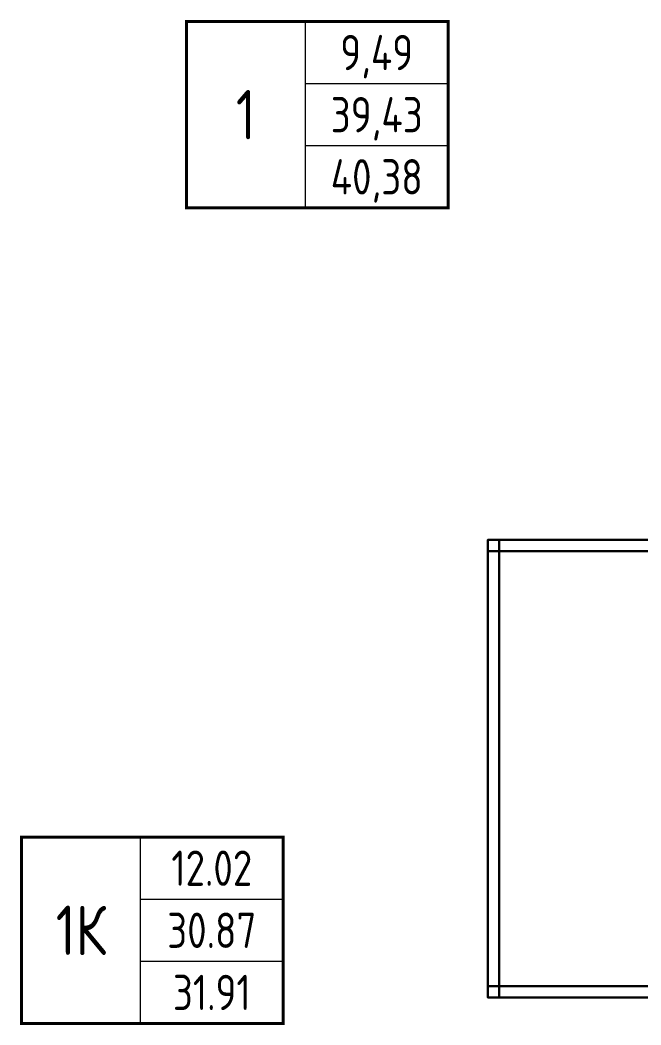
# Model space of a CAD drawing. Header units: millimetres. Extents: x 30661 to 55270, y 139046 to 181896.
# Drawn here: x 30661 to 35060, y 171801 to 178918 of the extents above; entities that cross this region are included whole.
import ezdxf
from ezdxf.enums import TextEntityAlignment as Align

# ---------------------------------------------------------------- set-up
doc = ezdxf.new("R2010")
doc.units = ezdxf.units.MM
doc.layers.add('АР - Перегородки 80', color=32, linetype='Continuous', lineweight=30)
doc.styles.add('ГОСТ 2.304', font='CS_Gost2304.shx')

# ---------------------------------------------------------------- blocks, each defined once
blk = doc.blocks.new('Квартира 1К 5200 тип 14')
at = {"ltscale": 75, "const_width": 20}
blk.add_lwpolyline([(-12485.6, 3811.7), (-10631.3, 3811.7), (-10631.3, 2491.7), (-12485.6, 2491.7)], close=True, dxfattribs=at)
at = {"ltscale": 75, "const_width": 8.8, "elevation": 227.2}
for points in [[(-11643.3, 3811.7), (-11643.3, 2491.7)], [(-10631.3, 3371.7), (-11643.3, 3371.7)], [(-10631.3, 2931.7), (-11643.3, 2931.7)]]:
    blk.add_lwpolyline(points, dxfattribs=at)
at = {"ltscale": 75, "style": 'ГОСТ 2.304'}
for s, height, p in [('9,49', 250, (-11137.3, 3591.7)), ('1', 350, (-12064.4, 3151.7)), ('39,43', 250, (-11137.3, 3151.7)), ('40,38', 250, (-11137.3, 2711.7))]:
    blk.add_text(s, height=height, dxfattribs=at).set_placement(p, align=Align.MIDDLE_CENTER)
blk = doc.blocks.new('Квартира 1К 5450 тип 8')
at = {"ltscale": 75, "const_width": 20}
blk.add_lwpolyline([(-11654.4, 3485), (-9800, 3485), (-9800, 2165), (-11654.4, 2165)], close=True, dxfattribs=at)
at = {"ltscale": 75, "const_width": 8.8, "elevation": 227.2}
for points in [[(-10812, 3485), (-10812, 2165)], [(-9800, 3045), (-10812, 3045)], [(-9800, 2605), (-10812, 2605)]]:
    blk.add_lwpolyline(points, dxfattribs=at)
at = {"layer": 'АР - Перегородки 80'}
for points in [[(-8350, 5590), (-8350, 5510), (-7150, 5510), (-7150, 5590)], [(-8270, 5590), (-8270, 2350), (-8350, 2350), (-8350, 5590)], [(-8350, 2430), (-8350, 2350), (-7150, 2350), (-7150, 2430)]]:
    blk.add_lwpolyline(points, close=True, dxfattribs=at)
at = {"ltscale": 75, "style": 'ГОСТ 2.304'}
for s, height, p in [('12.02', 250, (-10306, 3265)), ('1К', 350, (-11233.2, 2825)), ('30.87', 250, (-10306, 2825)), ('31.91', 250, (-10306, 2385))]:
    blk.add_text(s, height=height, dxfattribs=at).set_placement(p, align=Align.MIDDLE_CENTER)
blk = doc.blocks.new('V_Section_1')
for name, p in [('Квартира 1К 5200 тип 14', (9150, -5600)), ('Квартира 1К 5450 тип 8', (7150, -11050))]:
    blk.add_blockref(name, p)

msp = doc.modelspace()

# ---------------------------------------------------------------- block references
msp.add_blockref('V_Section_1', (35175.5, 180696.1))

doc.saveas('drawing.dxf')
